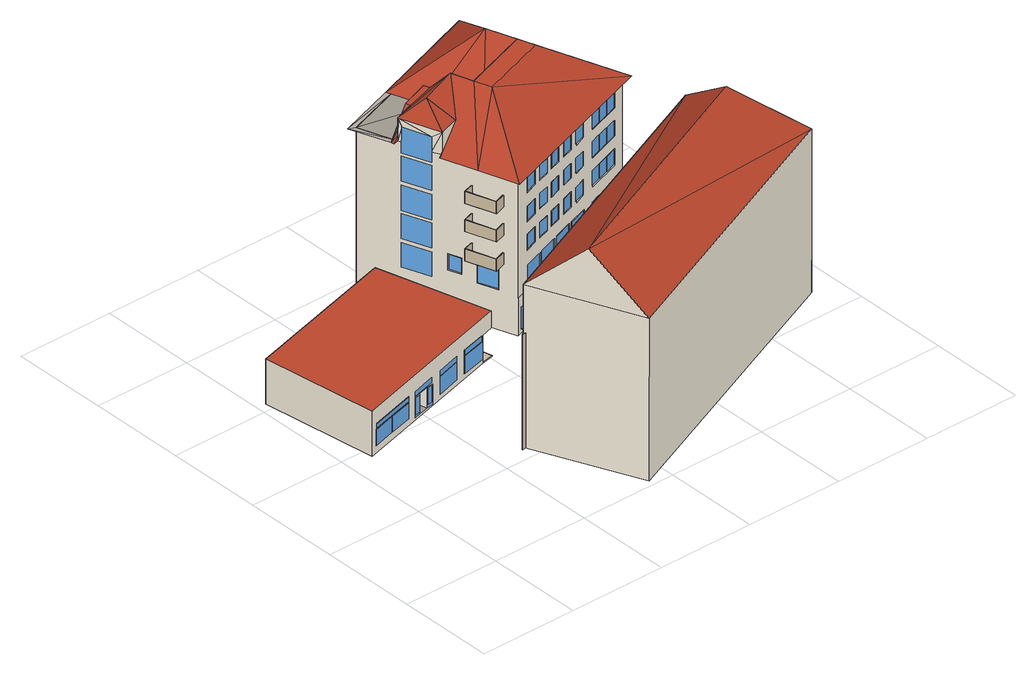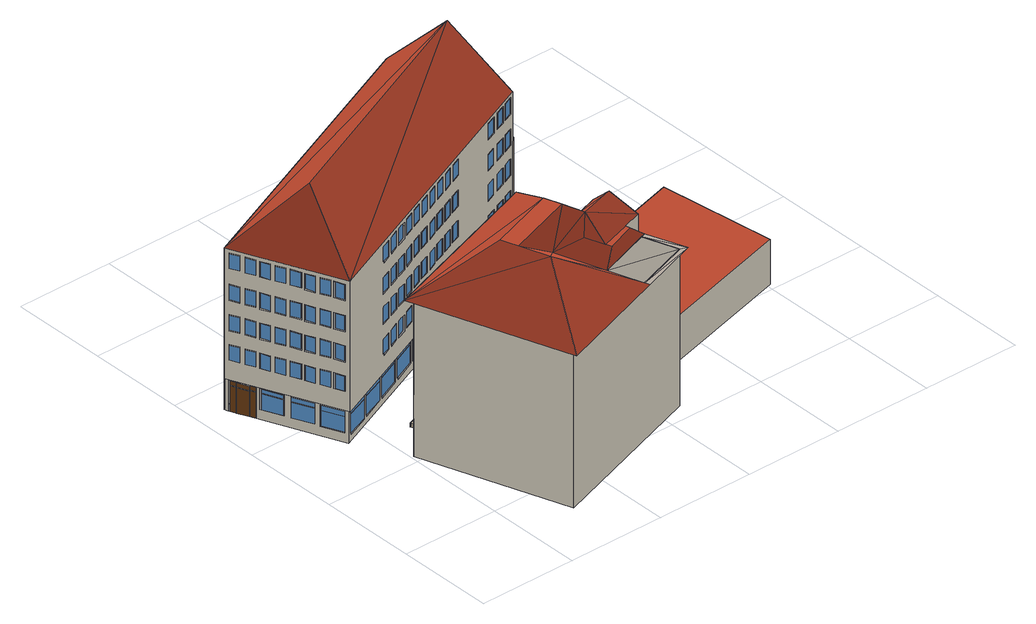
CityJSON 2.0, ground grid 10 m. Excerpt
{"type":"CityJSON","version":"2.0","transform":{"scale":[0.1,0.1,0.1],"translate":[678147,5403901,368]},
"CityObjects":{
"building1":{"type":"Building","attributes":{"dataAvailable":"Sufficient","measuredHeight":4.64},"children":["building1-1","building1-2"],"geometry":[{"type":"MultiSurface","lod":"3","boundaries":[[[0,1,2,3]],[[4,5,6,7,8,9]],[[10,11,12,13]],[[14,15,16,17]],[[18,19,20,21]],[[22,3,2,23]],[[0,3,22,24]],[[25,26,27,28,29,30]],[[31,32,33,34,35,36]],[[27,34,33,37,23,2,1,38,28]],[[39,40,41,42,43,44]],[[24,45,39,44,8,7,38,1,0],[46,47,48,49],[12,50,51,11,10,52,53,13],[54,55,56,57],[58,59,19,16,60,61,15,20],[62,63,64,65],[66,67,68,69],[70,71,72,73],[74,75,76,77]],[[78,11,51,79]],[[10,80,81,82]],[[83,84,85,86,87,88,89,90]],[[36,35,26,25,4,9,43,42],[84,83,90,89,88,87,86,85]],[[46,91,92,47]],[[93,94,95,96]],[[16,15,61,60],[94,93,96,95]],[[26,35,34,27],[97,98,99,100]],[[98,97,100,99]],[[77,76,75,74]],[[101,102,103,104]],[[105,106,107,108]],[[59,58,20,19],[106,105,108,107]],[[65,64,63,62]],[[69,68,67,66]],[[14,17,18,21]],[[109,110,111,112]],[[8,44,43,9],[113,114,115,116]],[[114,113,116,115]],[[23,37,117,118,119,120,45,24,22]],[[20,15,14,21]],[[38,7,6,121,29,28]],[[16,19,18,17]]],"semantics":{"surfaces":[{"type":"RoofSurface","materialClass":"Metal","materialName":"Zinc"},{"type":"WallSurface","klumMaterialClass":"Plaster","klumMaterialIndex":"I101","materialUncertainty":"0.3"},{"type":"WallSurface"},{"type":"Window","frameKlumMaterialClass":"Wood","frameKlumMaterialIndex":"L001","frameMaterialUncertainty":"0.3","paneMaterialClass":"Glass","_cityeditor_layer":"Unclassified.LoD3"},{"type":"Window","frameMaterialClass":"Metal","frameMaterialName":"Aluminium","frameMaterialUncertainty":"0.5","paneMaterialClass":"Glass","_cityeditor_layer":"Unclassified.LoD3"},{"type":"Window","frameMaterialClass":"Metal","frameMaterialName":"Aluminium","frameMaterialUncertainty":"0.3","paneMaterialClass":"Glass","_cityeditor_layer":"Unclassified.LoD3"},{"type":"Window","materialClass":"Metal","materialName":"Aluminium","frameMaterialClass":"Metal","frameMaterialName":"Aluminium","frameMaterialUncertainty":"0.3","paneMaterialClass":"Glass","_cityeditor_layer":"Unclassified.LoD3"},{"type":"Door","materialUncertainty":"1","_cityeditor_layer":"Unclassified.LoD3"},{"type":"GroundSurface"},{"type":"OuterCeilingSurface"},{"type":"OuterFloorSurface","klumMaterialClass":"Limestone","klumMaterialIndex":"G002","materialUncertainty":"0.5"}],"values":[0,1,2,2,2,2,2,1,1,1,1,1,3,3,4,4,3,3,3,4,4,3,5,3,3,6,6,7,6,4,4,8,9,9,10]}}]},
"building1-1":{"type":"BuildingInstallation","attributes":{"klumMaterialClass":"Wood","klumMaterialIndex":"L104","materialUncertainty":"0.3","_cityeditor_layer":"Unclassified.LoD3","relationToConstruction":"outside"},"parents":["building1"],"geometry":[{"type":"MultiSurface","lod":"3","boundaries":[[[29,121,122,30]],[[4,25,30,122,5]],[[6,5,122,121]]]}]},
"building1-2":{"type":"BuildingInstallation","attributes":{"klumMaterialClass":"Limestone","klumMaterialIndex":"G002","materialUncertainty":"0.3","_cityeditor_layer":"Unclassified.LoD3","relationToConstruction":"outside"},"parents":["building1"],"geometry":[{"type":"MultiSurface","lod":"3","boundaries":[[[40,123,42,41]],[[124,45,119,118,37]],[[123,119,120,40]],[[117,32,125,118]],[[120,40,39,45]],[[33,37,117,32]],[[118,125,123,119]],[[36,125,32,31]],[[120,117,32,31,41,40]],[[42,41,31,36]],[[124,126,39,45]],[[118,117,37]],[[124,37,33,126]],[[45,120,119]],[[39,126,33,32,125,123,40]],[[123,125,42]],[[36,42,125]]]}]},
"building2":{"type":"Building","attributes":{"name":"building","dataAvailable":"NotSufficient","opendrive_identifier_modelDate":"13-06-17","opendrive_identifier_modelName":"892_SAVe_Ingolstadt","opendrive_identifier_modelVendor":"3D Mapping Solutions","opendrive_identifier_roadObjectName":"building","opendrive_identifier_sourceFileName":"2019-11-29_SAVe_Ingolstadt_Prio5","opendrive_roadObject_dynamic":"false","opendrive_roadObject_orientation":"none","opendrive_roadObject_type":"BUILDING","opendrive_road_length":"211.9635830812","opendrive_road_rule":"RIGHTHANDTRAFFIC","measuredHeight":22.21},"children":["building2-1"],"geometry":[{"type":"MultiSurface","lod":"3","boundaries":[[[127,128,129]],[[127,130,131]],[[130,127,129]],[[128,127,132]],[[128,130,129]],[[130,133,134,131],[135,136,137,138],[139,140,141,142],[143,144,145,146],[147,148,149,150],[151,152,153,154],[155,156,157,158],[159,160,161,162],[163,164,165,166],[167,168,169,170],[171,172,173,174],[175,176,177,178],[179,180,181,182],[183,184,185,186],[187,188,189,190],[191,192,193,194],[195,196,197,198],[199,200,201,202],[203,204,205,206],[207,208,209,210],[211,212,213,214],[215,216,217,218],[219,220,221,222],[223,224,225,226],[227,228,229,230],[231,232,233,234],[235,236,237,238],[239,240,241,242],[243,244,245,246],[247,248,249,250],[251,252,253,254],[255,256,257,258],[259,260,261,262],[263,264,265,266],[267,268,269,270],[271,272,273,274],[275,276,277,278],[279,280,281,282],[283,284,285,286],[287,288,289,290],[291,292,293,294],[295,296,297,298],[299,300,301,302],[303,304,305,306],[307,308,309,310],[311,312,313,314],[315,316,317,318],[319,320,321,322],[323,324,325,326],[327,328,329,330],[331,332,333,334],[335,336,337,338],[339,340,341,342]],[[128,343,344,133,130],[345,346,347,348],[349,350,351,352],[353,354,355,356],[357,358,359,360],[361,362,363,364],[365,366,367,368],[369,370,371,372],[373,374,375,376],[377,378,379,380],[381,382,383,384],[385,386,387,388],[389,390,391,392],[393,394,395,396],[397,398,399,400],[401,402,403,404],[405,406,407,408],[409,410,411,412],[413,414,415,416],[417,418,419,420],[421,422,423,424],[425,426,427,428],[429,430,431,432],[433,434,435,436],[437,438,439,440],[441,442,443,444],[445,446,447,448],[449,450,451,452],[453,454,455,456],[457,458,459,460],[461,462,463,464],[465,466,467,468],[469,470,471,472]],[[132,127,131]],[[473,474,475,476,477,478,479,480],[481,482,483,484],[485,486,487,488],[489,490,491,492]],[[493,480,479,343,128,132]],[[134,494,495,496,497,498,493,132,131]],[[499,494,478,477],[500,501,502,503],[504,505,506,507],[508,509,510,511],[512,513,514,515],[516,517,518,519],[520,521,522,523],[524,525,526,527],[528,529,530,531],[532,533,534,535],[536,537,538,539],[540,541,542,543],[544,545,546,547]],[[548,549,386,550]],[[551,391,390,552]],[[553,395,554,555]],[[556,557,558,559]],[[560,561,562,563]],[[564,565,566,567]],[[568,569,570,571]],[[572,403,402,573]],[[574,575,398,576]],[[577,578,579,580]],[[581,383,382,582]],[[583,584,585,586]],[[587,588,589,590]],[[591,592,593,594]],[[595,596,597,598]],[[599,600,601,602]],[[603,604,605,606]],[[607,608,609,610]],[[611,612,613,614]],[[615,616,617,618]],[[619,620,621,622]],[[623,624,354,625]],[[626,359,358,627]],[[628,629,630,631]],[[632,633,634,635]],[[636,637,638,639]],[[640,363,641,642]],[[643,644,645,646]],[[647,351,350,648]],[[649,650,651,652]],[[653,654,655,656]],[[657,658,659,660]],[[661,662,663,664]],[[665,666,667,668]],[[486,669,670,487]],[[671,672,673,481]],[[674,673,672,675]],[[676,677,678,679]],[[680,681,682,683]],[[684,685,686,687]],[[688,689,690,691]],[[692,693,694,695]],[[696,697,698,699]],[[700,701,702,703]],[[704,705,706,707]],[[708,211,214,709]],[[710,711,712,713]],[[714,715,716,717]],[[718,719,720,721]],[[722,723,724,725]],[[726,727,728,729]],[[730,731,732,733]],[[734,735,736,737]],[[738,739,740,741]],[[742,743,744,745]],[[746,747,748,749]],[[750,379,378,751]],[[752,753,754,755]],[[756,757,758,759]],[[760,761,194,762]],[[763,195,198,764]],[[765,766,767,768]],[[769,770,771,772]],[[773,774,775,776]],[[777,778,779,780]],[[781,782,783,784]],[[785,786,222,787]],[[788,789,790,791]],[[792,793,794,795]],[[796,797,798,799]],[[800,801,802,803]],[[804,805,806,807]],[[808,347,346,809]],[[810,811,812,813]],[[814,815,816,817]],[[818,819,820,821]],[[822,823,824,825]],[[826,827,828,829]],[[830,831,832,833]],[[834,835,836,837]],[[838,839,840,841]],[[842,843,844,845]],[[846,847,848,849]],[[850,851,852,853]],[[854,855,856,857]],[[858,859,860,861]],[[862,863,864,865]],[[866,867,868,869]],[[870,871,872,873]],[[874,875,876,877]],[[878,879,880,881]],[[882,883,884,885]],[[886,887,888,889]],[[890,891,892,893]],[[894,895,896,897]],[[898,899,900,901]],[[902,903,904,905]],[[906,907,908,909]],[[910,911,912,913]],[[914,915,916,917]],[[918,919,920,921]],[[922,923,924,925]],[[926,927,928,929]],[[930,931,932,933]],[[934,935,936,937]],[[938,939,940,941]],[[942,943,944,945]],[[946,947,948,949]],[[950,951,952,953]],[[954,955,956,957]],[[958,959,960,961]],[[962,963,964,965]],[[966,967,968,969]],[[970,971,972,973]],[[974,975,976,977]],[[978,979,980,981]],[[982,983,984,985]],[[986,987,988,989]],[[990,991,992,993]],[[994,995,996,997]],[[480,493,498,499,477,476,473]],[[134,133,344,478,494]],[[344,343,479,478]]],"semantics":{"surfaces":[{"type":"RoofSurface"},{"type":"WallSurface"},{"type":"Window","_cityeditor_layer":"Unclassified.LoD3"},{"type":"Door","_cityeditor_layer":"Unclassified.LoD3"},{"type":"GroundSurface"},{"type":"OuterCeilingSurface"}],"values":[0,0,0,0,0,1,1,1,1,1,1,1,2,2,2,2,2,2,2,2,2,2,2,2,2,2,2,2,2,2,2,2,2,2,2,2,2,2,2,2,2,2,2,2,2,2,2,2,2,3,3,3,3,3,3,2,2,2,2,2,2,2,2,2,2,2,2,2,2,2,2,2,2,2,2,2,2,2,2,2,2,2,2,2,2,2,2,2,2,2,2,2,2,2,2,2,2,2,2,2,2,2,2,2,2,2,2,2,2,2,2,2,2,2,2,2,2,2,2,2,2,2,2,2,2,2,2,2,2,2,2,2,4,5,5]}}]},
"building2-1":{"type":"BuildingInstallation","attributes":{"relationToConstruction":"outside"},"parents":["building2"],"geometry":[{"type":"MultiSurface","lod":"3","boundaries":[[[998,498,999,1000,1001]],[[1002,999,1000,1003]],[[1004,1005,998,1001]],[[1003,1004,1001,1000]],[[1005,1006,498,998]],[[1002,1006,498,999]],[[1006,1005,1004,1003,1002]]]}]},
"building3":{"type":"Building","attributes":{"dataAvailable":"Sufficient","measuredHeight":20.85},"children":["building3-1","building3-2","building3-3","building3-4"],"geometry":[{"type":"MultiSurface","lod":"3","boundaries":[[[1007,1008,1009,1010,1011,1012]],[[1013,1014,1015]],[[1013,1015,1016]],[[1015,1017,1018]],[[1007,1017,1014,1019]],[[1014,1017,1015]],[[1008,1020,1021]],[[1008,1022,1023]],[[1024,1025,1026]],[[1022,1008,1027]],[[1025,1024,1028]],[[1022,1029,1023]],[[1008,1021,1009]],[[1020,1008,1023,1025]],[[1030,1009,1021]],[[1031,1032,1033]],[[1034,1024,1035]],[[1012,1017,1007]],[[1034,1029,1022,1027]],[[1027,1008,1007]],[[1028,1024,1033,1032]],[[1026,1025,1023,1029]],[[1013,1034,1027]],[[1034,1013,1036,1037]],[[1016,1036,1013]],[[1017,1012,1018]],[[1019,1027,1007]],[[1024,1026,1029,1034,1035]],[[1019,1013,1027]],[[1021,1020,1030]],[[1038,1039,1040,1041,1042,1043,1044,1045,1046,1047,1048,1049],[1050,1051,1052,1053],[1054,1055,1056,1057],[1058,1059,1060,1061],[1062,1063,1064,1065],[1066,1067,1068,1069],[1070,1071,1072,1073],[1074,1075,1076,1077],[1078,1079,1080,1081],[1082,1083,1084,1085],[1086,1087,1088,1089],[1090,1091,1092,1093],[1094,1095,1096,1097],[1098,1099,1100,1101],[1102,1103,1104,1105],[1106,1107,1108,1109],[1110,1111,1112,1113],[1114,1115,1116,1117],[1118,1119,1120,1121],[1122,1123,1124,1125],[1126,1127,1128,1129],[1130,1131,1132,1133],[1134,1135,1136,1137],[1138,1139,1140,1141]],[[1142,1143,1144,1145]],[[1146,1010,1030,1147]],[[1032,1031,1032,1020]],[[1038,1146,1148]],[[1035,1031,1142]],[[1028,1032,1020,1025]],[[1146,1011,1010]],[[1049,1048,1149,1144,1143]],[[1148,1146,1147,1150,1151,1152,1031,1035,1142,1145,1153,1039,1038],[1154,1155,1156,1157],[1158,1159,1160,1161],[1162,1163,1164,1165],[1166,1167,1168,1169],[1170,1171,1172,1173],[1174,1175,1176,1177]],[[1042,1041,1178,1179]],[[1180,1181,1182,1183,1184,1178,1041,1040]],[[1153,1182,1181,1185,1186,1180,1040,1039]],[[1183,1187,1188,1184]],[[1187,1189,1190,1191,1043,1042,1179,1188]],[[1031,1192,1020,1032]],[[1192,1193,1020]],[[1192,1031,1152]],[[1194,1046,1045,1195]],[[1196,1149,1048,1047,1197,1198,1199,1200]],[[1197,1047,1046,1194,1201,1202,1196,1200]],[[1203,1204,1205,1206,1207,1195,1045,1044]],[[1206,1202,1201,1207]],[[1009,1030,1010]],[[1191,1203,1044,1043]],[[1189,1205,1204,1190]],[[1147,1030,1193]],[[1020,1193,1030]],[[1165,1164,1163,1162]],[[1192,1151,1150,1193]],[[1161,1160,1159,1158]],[[1167,1166,1169,1168]],[[1208,1209,1210,1211]],[[1212,1213,1214,1215]],[[1216,1217,1218,1219]],[[1220,1221,1222,1223]],[[1224,1225,1226,1227]],[[1228,1229,1230,1231]],[[1232,1233,1234,1235]],[[1236,1237,1238,1239]],[[1240,1241,1242,1243]],[[1244,1245,1246,1247]],[[1248,1249,1250,1251]],[[1252,1253,1254,1255]],[[1256,1257,1258,1259]],[[1260,1261,1262,1263]],[[1264,1265,1266,1267]],[[1268,1269,1270,1271]],[[1272,1273,1274,1275]],[[1276,1277,1278,1279]],[[1280,1281,1282,1283]],[[1284,1285,1286,1287]],[[1288,1289,1290,1291]],[[1292,1293,1294,1295]],[[1296,1297,1298,1299]],[[1300,1301,1302,1303]],[[1304,1305,1306,1307]],[[1308,1309,1310,1311]],[[1312,1313,1314,1315]],[[1316,1317,1318,1319]],[[1320,1321,1322,1323]],[[1157,1156,1155,1154]],[[1324,1325,1326,1327]],[[1328,1329,1330,1331]],[[1332,1333,1334,1335]],[[1336,1337,1338,1339]],[[1340,1341,1342,1343]],[[1344,1345,1346,1347]],[[1348,1349,1350,1351]],[[1352,1353,1354,1355]],[[1356,1116,1115,1357]],[[1358,1359,1360,1361]],[[1362,1363,1364,1365]],[[1366,1367,1368,1369]],[[1370,1371,1372,1373]],[[1374,1375,1376,1377]],[[1182,1153,1145,1144,1149,1196,1202,1206,1205,1189,1187,1183]],[[1016,1015,1049,1143]],[[1011,1146,1148]],[[1143,1037,1016]],[[1148,1038,1018]],[[1148,1018,1012,1011]],[[1018,1038,1049,1015]],[[1024,1031,1033]],[[1031,1024,1035]],[[1142,1037,1378]],[[1035,1378,1024]],[[1378,1035,1142]],[[1016,1037,1036]],[[1378,1037,1036]],[[1142,1035,1034]],[[1142,1034,1037]]],"semantics":{"surfaces":[{"type":"RoofSurface","klumMaterialClass":"Ceramic","klumMaterialIndex":"D105","materialUncertainty":"0.3"},{"type":"RoofSurface"},{"type":"WallSurface","klumMaterialClass":"Plaster","klumMaterialIndex":"I202","materialUncertainty":"0.3"},{"type":"WallSurface"},{"type":"WallSurface","klumMaterialClass":"Granite","klumMaterialIndex":"F103","materialUncertainty":"0.3"},{"type":"WallSurface","materialUncertainty":"0.3","materialClass":"Metal","materialName":"Aluminium"},{"type":"Window","materialUncertainty":"1"},{"type":"Window","frameMaterialClass":"Plastic","frameMaterialUncertainty":"0.3","paneMaterialClass":"Glass","_cityeditor_layer":"Unclassified.LoD3"},{"type":"Window","frameMaterialClass":"Metal","frameMaterialName":"Aluminium","frameMaterialUncertainty":"0.3","paneMaterialClass":"Glass","_cityeditor_layer":"Unclassified.LoD3"},{"type":"GroundSurface"},{"type":"OuterCeilingSurface"},{"type":"OuterFloorSurface"}],"values":[0,0,0,0,0,0,1,1,1,1,1,1,1,1,1,1,1,1,1,1,1,0,0,0,0,0,0,0,0,0,2,3,3,3,3,3,3,3,2,2,4,5,4,4,5,2,2,2,4,4,5,5,4,2,4,4,2,2,6,6,6,6,7,8,8,7,7,7,7,7,8,8,7,7,7,8,8,8,8,7,7,7,7,7,7,7,7,7,8,8,7,6,7,7,7,7,7,7,7,7,7,7,7,7,7,7,9,10,10,10,10,10,10,10,10,10,10,10,10,10,11,11]}}]},
"building3-1":{"type":"BuildingInstallation","attributes":{"materialUncertainty":"1","_cityeditor_layer":"Unclassified.LoD3","relationToConstruction":"outside"},"parents":["building3"],"geometry":[{"type":"MultiSurface","lod":"3","boundaries":[[[1379,1380,1381,1382]],[[1383,1384,1385,1386]],[[1387,1388,1386,1385]],[[1389,1390,1391,1392]],[[1382,1381,1384,1383]],[[1379,1382,1383,1386,1388,1393,1391,1390]],[[1392,1391,1393,1394]],[[1394,1393,1388,1387]],[[1390,1383,1382,1379]],[[1390,1389,1380,1379]],[[1394,1387,1385,1384,1381,1380,1389,1392]]]}]},
"building3-2":{"type":"BuildingInstallation","attributes":{"materialUncertainty":"1","_cityeditor_layer":"Unclassified.LoD3","relationToConstruction":"outside"},"parents":["building3"],"geometry":[{"type":"MultiSurface","lod":"3","boundaries":[[[1395,1396,1397,1398]],[[1399,1400,1401,1402]],[[1403,1404,1402,1401]],[[1405,1406,1407,1408]],[[1398,1397,1400,1399]],[[1395,1398,1399,1402,1404,1409,1407,1406]],[[1408,1407,1409,1410]],[[1410,1409,1404,1403]],[[1406,1399,1398,1395]],[[1406,1405,1396,1395]],[[1410,1403,1401,1400,1397,1396,1405,1408]]]}]},
"building3-3":{"type":"BuildingInstallation","attributes":{"materialUncertainty":"0.3","materialClass":"Plastic","_cityeditor_layer":"Unclassified.LoD3","relationToConstruction":"outside"},"parents":["building3"],"geometry":[{"type":"MultiSurface","lod":"3","boundaries":[[[1411,1412,1413,1414]],[[1415,1416,1417,1418]],[[1412,1411,1416,1415]],[[1411,1414,1417,1416]],[[1413,1412,1415,1418]],[[1414,1413,1418,1417]]]}]},
"building3-4":{"type":"BuildingInstallation","attributes":{"materialUncertainty":"1","_cityeditor_layer":"Unclassified.LoD3","relationToConstruction":"outside"},"parents":["building3"],"geometry":[{"type":"MultiSurface","lod":"3","boundaries":[[[1419,1420,1421,1422]],[[1423,1424,1425,1426]],[[1427,1428,1426,1425]],[[1429,1430,1431,1432]],[[1422,1421,1424,1423]],[[1419,1422,1423,1426,1428,1433,1431,1430]],[[1432,1431,1433,1434]],[[1434,1433,1428,1427]],[[1430,1423,1422,1419]],[[1430,1429,1420,1419]],[[1434,1427,1425,1424,1421,1420,1429,1432]]]}]}
},
"vertices":[
[19,181,56],[196,230,56],[165,345,56],[3,301,56],[181,232,35],[182,230,35],[182,230,39],[183,226,39],[183,226,33],[181,232,33],[49,190,17],[50,190,17],[50,190,34],[49,190,34],[86,215,33],[90,201,33],[90,201,12],[86,215,12],[97,218,12],[101,204,12],[101,204,33],[97,218,33],[3,301,10],[165,345,10],[19,181,10],[186,241,35],[186,241,33],[193,243,33],[193,243,39],[189,242,39],[189,242,35],[192,243,12],[192,243,11],[193,243,11],[193,243,15],[186,241,15],[186,241,12],[193,243,10],[196,230,39],[183,226,11],[183,227,11],[183,227,12],[181,232,12],[181,232,15],[183,226,15],[183,226,10],[73,196,35],[26,183,35],[26,183,40],[73,196,40],[73,196,34],[73,196,17],[25,183,17],[25,183,34],[182,226,34],[156,219,34],[156,219,39],[182,226,39],[108,205,33],[108,205,12],[83,199,12],[83,199,33],[145,216,33],[145,216,15],[120,209,15],[120,209,33],[145,216,39],[145,216,34],[120,209,34],[120,209,39],[182,226,15],[156,219,15],[156,219,33],[182,226,33],[108,206,39],[108,206,34],[83,199,34],[83,199,39],[50,190,33],[73,196,33],[49,190,33],[26,183,33],[26,183,17],[185,240,15],[185,240,33],[185,240,34],[182,233,34],[182,233,33],[182,233,15],[182,233,13],[185,240,13],[73,196,39],[26,183,39],[84,199,15],[89,200,15],[89,200,32],[84,199,32],[192,243,21],[188,242,21],[188,242,32],[192,243,32],[157,219,33],[157,219,15],[182,225,15],[182,225,33],[102,204,15],[107,205,15],[107,205,32],[102,204,32],[157,219,39],[157,219,34],[181,225,34],[181,225,39],[181,231,32],[181,231,21],[183,226,21],[183,226,32],[192,243,10],[186,241,10],[182,231,10],[183,227,10],[191,233,39],
[191,233,35],
[182,231,11],[196,229,10],[186,241,11],[196,229,11],
[156,58,225],[473,133,170],[407,168,225],[426,242,170],[132,115,170],[179,6,170],[426,242,36],[132,115,36],[300,187,54],[309,191,54],[309,191,71],[300,187,71],[286,181,71],[286,181,54],[295,185,54],[295,185,71],[272,175,71],[272,175,54],[281,179,54],[281,179,71],[258,169,71],[258,169,54],[267,173,54],[267,173,71],[244,163,71],[244,163,54],[253,167,54],[253,167,71],[230,157,71],[230,157,54],[239,161,54],[239,161,71],[314,193,71],[314,193,54],[323,197,54],[323,197,71],[328,200,71],[328,200,54],[338,204,54],[338,204,71],[342,205,71],[342,205,54],[351,210,54],[351,210,71],[356,212,71],[356,212,54],[365,216,54],[365,216,71],[165,129,71],[165,129,54],[175,133,54],[175,133,71],[149,122,71],[149,122,54],[159,126,54],[159,126,71],[135,116,71],[135,116,54],[145,120,54],[145,120,71],[135,116,103],[135,116,86],[145,120,86],[145,120,103],[149,122,103],[149,122,86],[159,126,86],[159,126,103],[166,129,103],[166,129,86],[175,133,86],[175,133,103],[230,157,103],[230,157,86],[240,161,86],[240,161,103],[244,163,103],[244,163,86],[254,167,86],[254,167,103],[258,169,103],[258,169,86],[268,173,86],[268,173,103],[272,175,103],[272,175,86],[281,179,86],[281,179,103],[286,181,103],[286,181,86],[296,185,86],[296,185,103],[300,187,103],[300,187,86],[309,191,86],[309,191,103],[314,193,103],[314,193,86],[323,198,86],[323,198,103],[328,200,103],[328,200,86],[338,204,86],[338,204,103],[342,206,103],[342,206,86],[352,210,86],[352,210,103],[356,212,103],[356,212,86],[366,216,86],[366,216,103],[135,116,134],[135,116,117],[145,120,117],[145,120,134],[149,122,134],[149,122,117],[159,126,117],[159,126,134],[166,129,134],[166,129,117],[175,133,117],[175,133,134],[230,157,134],[230,157,117],[240,161,117],[240,161,134],[244,163,134],[244,163,117],[254,167,117],[254,167,134],[258,169,134],[258,169,117],[268,173,117],[268,173,134],[272,175,134],[272,175,117],[281,179,117],[281,179,134],[286,181,134],[286,181,117],[296,185,117],[296,185,134],[300,187,134],[300,187,117],[309,191,117],[309,191,134],[314,193,134],[314,193,117],[323,198,117],[323,198,134],[328,200,134],[328,200,117],[338,204,117],[338,204,134],[342,206,134],[342,206,117],[352,210,117],[352,210,134],[356,212,134],[356,212,117],[366,216,117],[366,216,134],[135,116,166],[135,116,149],[145,120,149],[145,120,166],[149,122,166],[149,122,149],[159,126,149],[159,126,166],[165,129,166],[165,129,149],[175,133,149],[175,133,166],[230,157,166],[230,157,149],[239,161,149],[239,161,166],[244,163,166],[244,163,149],[253,167,149],[253,167,166],[258,169,166],[258,169,149],[267,173,149],[267,173,166],[272,175,166],[272,175,149],[281,179,149],[281,179,166],[286,181,166],[286,181,149],[295,185,149],[295,185,166],[300,187,166],[300,187,149],[309,191,149],[309,191,166],[314,193,166],[314,193,149],[323,197,149],[323,197,166],[328,200,166],[328,200,149],[338,204,149],[338,204,166],[342,205,166],[342,205,149],[351,210,149],[351,210,166],[356,212,166],[356,212,149],[365,216,149],[365,216,166],[473,133,36],[426,241,36],[467,146,166],[467,146,150],[471,137,150],[471,137,166],[461,160,166],[461,160,150],[465,151,150],[465,151,166],[456,173,166],[456,173,150],[460,164,150],[460,164,166],[450,186,166],[450,186,150],[454,177,150],[454,177,166],[444,200,166],[444,200,150],[448,190,150],[448,190,166],[439,212,166],[439,212,149],[443,203,149],[443,203,166],[433,225,166],[433,225,149],[437,216,149],[437,216,166],[428,238,166],[428,238,149],[432,228,149],[432,228,166],[467,146,72],[467,146,56],[471,137,56],[471,137,72],[461,160,72],[461,160,56],[465,151,56],[465,151,72],[456,173,72],[456,173,56],[460,164,56],[460,164,72],[450,186,72],[450,186,56],[454,177,56],[454,177,72],[444,200,72],[444,200,56],[448,190,56],[448,190,72],[439,212,72],[439,212,56],[443,203,56],[443,203,72],[433,225,72],[433,225,56],[437,216,56],[437,216,72],[428,238,72],[428,238,56],[432,228,56],[432,228,72],[467,146,134],[467,146,117],[471,137,117],[471,137,134],[461,160,134],[461,160,117],[465,151,117],[465,151,134],[456,173,134],[456,173,117],[460,164,117],[460,164,134],[450,186,134],[450,186,117],[454,177,117],[454,177,134],[444,200,134],[444,200,117],[448,190,117],[448,190,134],[439,212,134],[439,212,117],[443,203,117],[443,203,134],[433,225,134],[433,225,117],[437,216,117],[437,216,134],[428,238,134],[428,238,117],[432,228,117],[432,228,134],[467,146,103],[467,146,86],[471,137,86],[471,137,103],[461,160,103],[461,160,86],[465,151,86],[465,151,103],[456,173,103],[456,173,86],[460,164,86],[460,164,103],[450,186,103],[450,186,86],[454,177,86],[454,177,103],[444,200,103],[444,200,86],[448,190,86],[448,190,103],[439,212,103],[439,212,86],[443,203,86],[443,203,103],[428,238,103],[428,238,86],[432,228,86],[432,228,103],[433,225,103],[433,225,86],[437,216,86],[437,216,103],[471,136,3],[471,136,35],[460,160,35],[460,160,3],[426,240,3],[426,240,36],[472,132,36],[472,132,3],[427,236,34],[427,236,12],[436,215,12],[436,215,34],[438,210,35],[438,210,13],[447,190,13],[447,190,35],[450,184,35],[450,184,13],[459,163,13],[459,163,35],[179,6,3],[132,114,36],[132,114,115],[133,113,115],[133,113,36],[133,113,3],[132,114,3],[222,152,12],[222,152,35],[212,148,35],[212,148,12],[191,139,12],[191,139,35],[181,135,35],[181,135,12],[175,132,12],[175,132,35],[165,128,35],[165,128,12],[159,125,12],[159,125,35],[149,121,35],[149,121,12],[145,119,12],[145,119,35],[135,115,35],[135,115,12],[366,215,35],[342,204,35],[342,204,10],[366,215,10],[394,227,35],[370,216,35],[370,216,10],[394,227,10],[254,166,35],[230,156,35],[230,156,11],[254,166,11],[310,190,35],[286,180,35],[286,180,11],[310,190,11],[282,178,35],[258,168,35],[258,168,11],[282,178,11],[338,203,35],[314,192,35],[314,192,11],[338,203,11],[399,229,35],[399,229,10],[422,239,10],[422,239,35],[459,164,71],[459,164,56],[456,173,71],[454,177,71],[450,186,71],[448,190,71],[444,199,56],[444,199,71],[431,229,71],[431,229,56],[428,237,56],[428,237,71],[459,164,102],[459,164,87],[456,173,87],[456,173,102],[454,177,102],[454,177,87],[450,186,87],[450,186,102],[448,190,102],[448,190,87],[444,199,87],[444,199,102],[437,216,71],[433,225,71],[442,203,71],[442,203,56],[439,212,71],[431,229,102],[431,229,87],[428,237,87],[428,237,102],[465,151,71],[461,160,71],[315,192,12],[315,192,30],[338,202,30],[338,202,12],[338,202,34],[338,202,31],[315,192,31],[315,192,34],[259,168,12],[259,168,30],[281,178,30],[281,178,12],[281,178,34],[281,178,31],[259,168,31],[259,168,34],[343,204,11],[343,204,30],[366,214,30],[366,214,11],[366,214,34],[366,214,31],[343,204,31],[343,204,34],[287,180,12],[287,180,30],[309,190,30],[309,190,12],[309,190,34],[309,190,31],[287,180,31],[287,180,34],[231,156,12],[231,156,30],[253,166,30],[253,166,12],[253,166,34],[253,166,31],[231,156,31],[231,156,34],[459,164,165],[459,164,150],[456,173,165],[454,177,165],[450,186,165],[458,164,34],[458,164,30],[450,183,30],[450,183,34],[450,183,13],[450,183,29],[458,164,29],[458,164,13],[431,229,165],[431,229,150],[428,237,150],[428,237,165],[448,190,165],[444,199,150],[444,199,165],[442,203,165],[442,203,150],[439,212,150],[439,212,165],[465,151,165],[461,160,165],[437,216,165],[437,216,150],[433,225,150],[433,225,165],[471,137,133],[471,137,118],[467,146,118],[467,146,133],[371,217,11],[371,217,30],[394,226,30],[394,226,11],[394,226,34],[394,226,31],[371,217,31],[371,217,34],[447,190,34],[447,190,30],[438,210,30],[438,210,34],[438,210,29],[447,190,29],[436,216,34],[436,216,29],[427,236,29],[427,236,13],[436,216,13],[470,137,3],[468,142,3],[468,142,29],[470,137,29],[460,159,34],[462,154,34],[462,154,30],[460,159,30],[468,143,3],[463,154,3],[463,154,29],[468,143,29],[468,143,30],[463,154,30],[463,154,34],[468,143,34],[460,159,29],[462,154,29],[462,154,3],[460,159,3],[470,137,30],[468,142,30],[468,142,34],[470,137,34],[399,229,11],[399,229,30],[422,238,30],[422,238,11],[422,238,34],[422,238,31],[399,229,31],[399,229,34],[272,175,87],[281,179,87],[287,181,87],[287,181,103],[295,185,103],[295,185,87],[150,122,55],[150,122,70],[158,126,70],[158,126,55],[315,193,87],[315,193,103],[323,197,103],[323,197,87],[259,169,87],[259,169,103],[267,173,103],[267,173,87],[343,206,87],[343,206,103],[351,209,103],[351,209,87],[166,129,118],[166,129,133],[175,133,133],[175,133,118],[136,116,87],[136,116,103],[144,120,103],[144,120,87],[166,128,13],[166,128,30],[175,132,30],[175,132,13],[175,132,34],[175,132,31],[166,128,31],[166,128,34],[166,129,55],[166,129,70],[175,133,70],[175,133,55],[471,137,71],[467,146,71],[150,122,118],[150,122,133],[159,126,133],[159,126,118],[357,212,87],[357,212,103],[365,215,103],[365,215,87],[150,122,87],[150,122,103],[159,126,87],[166,129,87],[175,133,87],[136,116,118],[136,116,133],[144,120,133],[144,120,118],[231,157,87],[231,157,103],[239,161,103],[239,161,87],[245,163,87],[245,163,103],[253,167,103],[253,167,87],[329,200,87],[329,200,103],[337,203,103],[337,203,87],[136,116,55],[136,116,70],[144,120,70],[144,120,55],[301,187,87],[301,187,103],[309,191,87],[230,157,150],[230,157,165],[239,161,165],[239,161,150],[459,164,133],[459,164,118],[456,173,118],[456,173,133],[272,175,150],[272,175,165],[281,179,165],[281,179,150],[300,187,150],[300,187,165],[309,191,165],[309,191,150],[258,169,150],[258,169,165],[267,173,165],[267,173,150],[471,137,165],[467,146,165],[166,129,150],[166,129,165],[175,133,165],[175,133,150],[245,163,150],[245,163,165],[253,167,165],[253,167,150],[342,205,150],[342,205,165],[351,209,165],[351,209,150],[357,212,150],[357,212,165],[365,215,165],[365,215,150],[231,157,118],[231,157,133],[239,161,133],[239,161,118],[272,175,118],[272,175,133],[281,179,133],[281,179,118],[454,177,133],[454,177,118],[450,186,118],[450,186,133],[448,190,133],[448,190,118],[444,199,118],[444,199,133],[301,187,118],[301,187,133],[309,191,133],[309,191,118],[431,229,133],[431,229,118],[428,237,118],[428,237,133],[329,199,150],[329,199,165],[337,203,165],[337,203,150],[287,181,118],[287,181,133],[295,185,133],[295,185,118],[259,169,118],[259,169,133],[267,173,133],[267,173,118],[245,163,118],[245,163,133],[253,167,133],[253,167,118],[465,151,102],[465,151,87],[461,160,87],[461,160,102],[343,206,118],[343,206,133],[351,209,133],[351,209,118],[437,216,102],[437,216,87],[433,225,87],[433,225,102],[471,137,102],[471,137,87],[467,146,87],[467,146,102],[136,116,150],[136,116,165],[144,120,165],[144,120,150],[286,181,150],[286,181,165],[295,185,165],[295,185,150],[150,122,150],[150,122,165],[158,126,165],[158,126,150],[442,203,102],[442,203,87],[439,212,87],[439,212,102],[357,212,118],[357,212,133],[365,215,133],[365,215,118],[314,193,150],[314,193,165],[323,197,165],[323,197,150],[329,200,118],[329,200,133],[337,203,133],[337,203,118],[286,181,55],[286,181,70],[295,185,70],[295,185,55],[258,169,55],[258,169,70],[267,173,70],[267,173,55],[357,212,55],[357,212,70],[365,215,70],[365,215,55],[442,203,133],[442,203,118],[439,212,118],[439,212,133],[465,151,133],[465,151,118],[461,160,118],[461,160,133],[437,216,133],[437,216,118],[433,225,118],[433,225,133],[300,187,55],[300,187,70],[309,191,70],[309,191,55],[315,193,118],[315,193,133],[323,197,133],[323,197,118],[272,175,55],[272,175,70],[281,179,70],[281,179,55],[342,205,55],[342,205,70],[351,209,70],[351,209,55],[230,157,55],[230,157,70],[239,161,70],[239,161,55],[245,163,55],[245,163,70],[253,167,70],[253,167,55],[329,199,55],[329,199,70],[337,203,70],[337,203,55],[314,193,55],[314,193,70],[323,197,70],[323,197,55],[150,121,13],[150,121,30],[159,125,30],[159,125,13],[159,125,34],[159,125,31],[150,121,31],[150,121,34],[182,135,13],[182,135,30],[191,138,30],[191,138,13],[191,138,34],[191,138,31],[182,135,31],[182,135,34],[213,148,13],[213,148,30],[221,152,30],[221,152,13],[221,152,34],[221,152,31],[213,148,31],[213,148,34],[136,115,13],[136,115,30],[145,118,30],[145,118,13],[145,118,34],[145,118,31],[136,115,31],[136,115,34],
[129,112,3],[133,113,37],[133,113,121],[129,112,121],[132,115,37],[132,115,121],[129,113,121],[129,113,3],[132,115,3],
[258,324,217],[251,346,217],[231,316,193],[210,309,174],[205,307,170],[217,272,170],[318,378,217],[334,331,217],[410,294,170],[355,454,170],[264,307,217],[230,232,170],[328,348,217],[196,351,193],[213,333,215],[254,348,193],[247,368,193],[189,352,170],[216,358,193],[215,363,193],[267,322,170],[197,351,176],[245,374,193],[210,309,193],[195,350,170],[195,350,174],[190,349,170],[250,373,170],[194,353,170],[236,413,170],[238,408,170],[234,239,170],[234,239,48],[269,251,48],[273,252,48],[301,262,48],[304,263,48],[332,273,48],[337,274,48],[361,283,48],[366,285,48],[403,298,48],[403,298,170],[341,276,73],[341,276,56],[320,269,56],[320,269,73],[317,268,73],[317,268,56],[297,261,56],[297,261,73],[270,251,73],[270,251,56],[250,244,56],[250,244,73],[390,293,163],[390,293,147],[354,280,147],[354,280,163],[390,293,134],[390,293,118],[354,280,118],[354,280,134],[390,293,105],[390,293,88],[354,280,88],[354,280,105],[281,255,163],[281,255,147],[269,251,147],[269,251,163],[300,262,163],[300,262,147],[288,258,147],[288,258,163],[320,269,163],[320,269,147],[308,265,147],[308,265,163],[340,276,163],[340,276,147],[328,271,147],[328,271,163],[300,262,104],[300,262,88],[288,258,88],[288,258,104],[320,269,104],[320,269,88],[308,265,88],[308,265,104],[340,276,104],[340,276,88],[328,271,88],[328,271,104],[340,276,133],[340,276,118],[328,271,118],[328,271,133],[320,269,133],[320,269,118],[308,265,118],[308,265,133],[300,262,133],[300,262,118],[288,258,118],[288,258,133],[269,251,133],[281,255,133],[281,255,118],[269,251,118],[390,293,56],[354,280,56],[354,280,73],[390,293,73],[273,252,56],[273,252,73],[293,259,73],[293,259,56],[281,255,104],[281,255,88],[269,251,88],[269,251,104],[262,249,163],[262,249,147],[249,244,147],[249,244,163],[262,249,133],[262,249,117],[249,244,117],[249,244,133],[262,249,104],[262,249,88],[249,244,88],[249,244,104],[182,389,170],[352,447,170],[352,447,9],[182,389,9],[210,309,170],[206,319,170],[211,306,170],[403,298,9],[206,319,159],[196,347,159],[196,347,170],[234,239,9],[206,319,67],[206,319,42],[196,347,42],[196,347,67],[206,319,97],[206,319,71],[196,347,71],[196,347,97],[206,319,126],[206,319,100],[196,347,100],[196,347,126],[196,347,130],[196,347,156],[206,319,156],[206,319,130],[211,304,54],[211,304,71],[216,291,71],[216,291,54],[221,277,50],[221,277,73],[228,257,73],[228,257,50],[273,252,36],[301,262,36],[269,251,36],[269,251,11],[269,251,9],[273,252,9],[273,252,11],[240,241,11],[240,241,36],[301,262,9],[301,262,11],[304,263,9],[304,263,11],[304,263,36],[197,347,185],[206,319,185],[361,283,36],[337,274,36],[366,285,9],[366,285,36],[395,295,36],[395,295,11],[366,285,11],[361,283,11],[361,283,9],[332,273,36],[332,273,11],[332,273,9],[337,274,9],[337,274,11],[321,269,72],[321,269,57],[340,276,57],[340,276,72],[360,283,35],[343,277,35],[343,277,11],[360,283,11],[337,275,11],[342,277,11],[342,277,35],[337,275,35],[273,253,72],[273,253,57],[292,260,57],[292,260,72],[377,289,163],[366,285,163],[366,285,147],[377,289,147],[354,281,147],[365,285,147],[365,285,163],[354,281,163],[389,293,163],[378,289,163],[378,289,147],[389,293,147],[250,245,72],[250,245,57],[269,252,57],[269,252,72],[394,295,35],[372,287,35],[372,287,12],[394,295,12],[366,285,12],[371,287,12],[371,287,35],[366,285,35],[377,289,134],[366,285,134],[366,285,118],[377,289,118],[354,281,118],[365,285,118],[365,285,134],[354,281,134],[389,293,134],[378,289,134],[378,289,118],[389,293,118],[240,242,12],[246,243,12],[246,243,35],[240,242,35],[268,251,35],[247,244,35],[247,244,12],[268,251,12],[331,273,35],[311,266,35],[311,266,12],[331,273,12],[305,264,12],[310,266,12],[310,266,35],[305,264,35],[377,289,104],[366,285,104],[366,285,89],[377,289,89],[354,281,89],[365,285,89],[365,285,104],[354,281,104],[389,293,104],[378,289,104],[378,289,89],[389,293,89],[377,289,72],[366,285,72],[366,285,57],[377,289,57],[354,281,57],[365,285,57],[365,285,72],[354,281,72],[389,293,72],[378,289,72],[378,289,57],[389,293,57],[297,261,72],[297,261,57],[316,268,57],[316,268,72],[250,245,89],[261,249,89],[261,249,103],[250,245,103],[216,292,55],[216,292,70],[212,303,70],[212,303,55],[273,253,12],[279,255,12],[279,255,35],[273,253,35],[301,262,35],[280,255,35],[280,255,12],[301,262,12],[228,258,51],[228,258,72],[221,276,72],[221,276,51],[270,252,89],[281,255,89],[281,255,103],[270,252,103],[289,258,89],[299,262,89],[299,262,103],[289,258,103],[309,265,89],[319,269,89],[319,269,103],[309,265,103],[328,272,89],[339,276,89],[339,276,103],[328,272,103],[289,258,118],[299,262,118],[299,262,133],[289,258,133],[328,272,118],[339,276,118],[339,276,133],[328,272,133],[309,265,118],[319,269,118],[319,269,133],[309,265,133],[250,245,118],[261,249,118],[261,249,132],[250,245,132],[270,252,118],[270,252,133],[289,258,148],[299,262,148],[299,262,162],[289,258,162],[328,272,148],[339,276,148],[339,276,162],[328,272,162],[309,265,148],[319,269,148],[319,269,162],[309,265,162],[250,245,148],[261,249,148],[261,249,162],[250,245,162],[270,252,148],[281,255,148],[281,255,162],[270,252,162],[175,392,170],
[209,278,137],[209,278,149],[218,249,149],[218,249,137],[229,253,137],[229,253,149],[229,252,149],[229,252,137],[218,248,149],[218,248,137],[219,281,149],[219,281,137],[219,282,137],[219,282,149],[208,278,137],[208,278,149],
[209,278,108],[209,278,120],[218,249,120],[218,249,108],[229,253,108],[229,253,120],[229,252,120],[229,252,108],[218,248,120],[218,248,108],[219,281,120],[219,281,108],[219,282,108],[219,282,120],[208,278,108],[208,278,120],
[404,295,38],[377,286,38],[376,288,38],[403,298,38],[377,286,42],[404,295,42],[403,298,42],[376,288,42],
[209,278,78],[209,278,90],[218,249,90],[218,249,78],[229,253,78],[229,253,90],[229,252,90],[229,252,78],[218,248,90],[218,248,78],[219,281,90],[219,281,78],[219,282,78],[219,282,90],[208,278,78],[208,278,90]
]}
